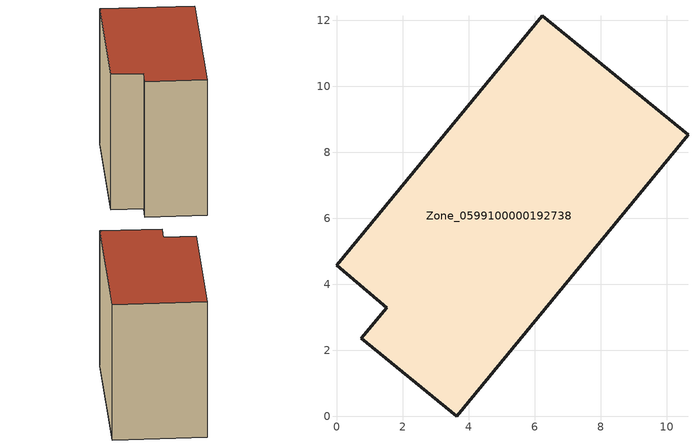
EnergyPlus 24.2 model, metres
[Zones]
Zone_0599100000192738
 floor ground (C_G): 10.65,8.54 3.64,0 0.75,2.38 1.52,3.29 0,4.58 6.23,12.15 z0
 wall outside (C_F): 10.65,8.54 6.23,12.15 0,4.58 1.52,3.29 0.75,2.38 3.64,0 10.65,8.54 z0:8.85
 roof outside (C_R): 3.64,0 10.65,8.54 6.23,12.15 0,4.58 1.52,3.29 0.75,2.38 z8.85
[BUILDING]
Pand.0599100000192738: North Axis=0; Terrain=City; Loads Convergence Tolerance Value=0.04; Temperature Convergence Tolerance Value=0.4; Solar Distribution=FullExterior; Maximum Number of Warmup Days=25; Minimum Number of Warmup Days=1
[Site:Location]
Rotterdam.The.Hague.AP_ZH_NLD Design_Conditions: Latitude=51.96; Longitude=4.45; Time Zone=1; Elevation=-4.5
[SITE:GROUNDTEMPERATURE:BUILDINGSURFACE]
18, 18, 18, 18, 18, 18, 18, 18, 18, 18, 18, 18
[MATERIAL] Thermal Absorptance=0.9; Solar Absorptance=0.7; Visible Absorptance=0.7
Name | Roughness | Thickness | Conductivity | Density | Specific Heat
G.TC.1946 | MediumSmooth | 0.15 | 1 | 540 | 1210
F.TC.1946 | Rough | 0.3 | 0.857143 | 1920 | 840
R.TC.1946 | MediumRough | 0.2 | 0.909091 | 1500 | 1000
[CONSTRUCTION]
C_G: G.TC.1946
C_F: F.TC.1946
C_R: R.TC.1946
[ZONE]
Zone_0599100000192738: Type=1; Multiplier=1; Ceiling Height=Autocalculate; Volume=Autocalculate; Floor Area=autocalculate; Part of Total Floor Area=Yes
[ZONEINFILTRATION:DESIGNFLOWRATE]
Infil_Zone_0599100000192738: Zone or ZoneList or Space or SpaceList=Zone_0599100000192738; Schedule=AlwaysOn; Design Flow Rate Calculation Method=Flow/Area; Flow Rate per Floor Area=0.003; Constant Term Coefficient=1; Temperature Term Coefficient=0; Velocity Term Coefficient=0; Velocity Squared Term Coefficient=0
[HVACTEMPLATE:ZONE:IDEALLOADSAIRSYSTEM]
Zone_0599100000192738: Maximum Heating Supply Air Temperature=50; Minimum Cooling Supply Air Temperature=13; Maximum Heating Supply Air Humidity Ratio=0.0156; Minimum Cooling Supply Air Humidity Ratio=0.0077; Heating Limit=NoLimit; Cooling Limit=NoLimit; Dehumidification Control Type=ConstantSensibleHeatRatio; Cooling Sensible Heat Ratio=0.7; Dehumidification Setpoint=60; Humidification Control Type=None; Humidification Setpoint=30; Outdoor Air Method=None; Outdoor Air Flow Rate per Person=0.00944; Outdoor Air Flow Rate per Zone Floor Area=0; Outdoor Air Flow Rate per Zone=0; Demand Controlled Ventilation Type=None; Outdoor Air Economizer Type=NoEconomizer; Heat Recovery Type=None; Sensible Heat Recovery Effectiveness=0.7; Latent Heat Recovery Effectiveness=0.65
[ZONECONTROL:THERMOSTAT]
ThermostatControl_Zone_0599100000192738: Zone or ZoneList=Zone_0599100000192738; Control Type Schedule=DualSetpointControlType; Control 1=Thermostat_Zone_0599100000192738; Temperature Difference Between Cutout And Setpoint=0
[THERMOSTATSETPOINT:DUALSETPOINT]
Thermostat_Zone_0599100000192738: Heating Setpoint Temperature Schedule=HeatingSetpoint_Zone_0599100000192738; Cooling Setpoint Temperature Schedule=CoolingSetpoint_Zone_0599100000192738
[SCHEDULE:COMPACT]
HeatingSetpoint_Zone_0599100000192738: Through: 12/31, For: AllDays, Until: 24:00, 21
CoolingSetpoint_Zone_0599100000192738: Through: 12/31, For: AllDays, Until: 24:00, 24
DualSetpointControlType: Through: 12/31, For: AllDays, Until: 24:00, 4
AlwaysOn: Through: 12/31, For: AllDays, Until: 24:00, 1
